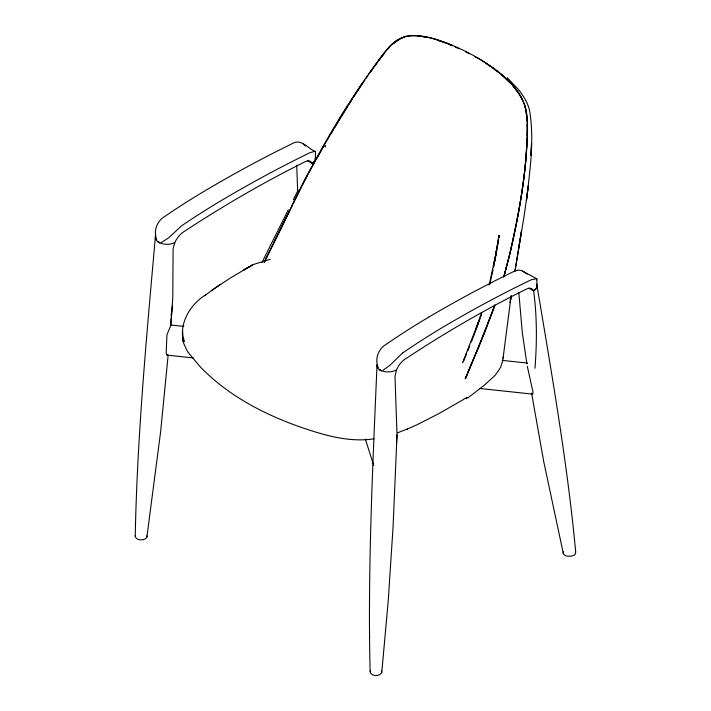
<?xml version="1.0" encoding="UTF-8"?>
<svg xmlns="http://www.w3.org/2000/svg" width="711" height="711" viewBox="0 0 711 711"><rect width="100%" height="100%" fill="white"/><g stroke="black" fill="none" stroke-linecap="round" stroke-linejoin="round"><path stroke-width="1.07" d="M377.017 365.107C372.671 467.287 367.64 569.547 370.12 671.851C371.115 676.641 379.994 676.739 381.78 672.375L388.224 600.911L393.023 527.642L397.022 434.91L394.987 376.315L396.507 369.907A16.202 9.599 -61.3 0 1 404.977 359.224A1205.198 713.808 -61.3 0 1 526.691 288.959A11.278 6.675 -61.3 0 1 533.606 290.755L533.792 290.648A11.438 6.426 -1.3 0 0 536.627 284.391M515.075 270.144L524.256 215.246L528.282 186.149L526.46 200.582C529.837 170.756 534.61 140.183 529.517 110.294C527.615 102.384 523.838 96.856 519.154 90.324M315.364 159.006L315.542 151.487C308.725 149.346 301.873 138.947 293.741 142.893A1345.568 756.264 -58.7 0 0 207.861 189.09A742.613 417.384 -58.7 0 0 165.219 216.144C157.131 220.65 153.176 230.799 156.633 239.438M146.857 535.854A5.848 3.377 0 0 1 145.879 538.414C142.867 540.644 136.139 540.662 135.232 536.298C137.17 436.19 146.608 336.445 155.371 236.763M527.091 138.858C524.922 185.18 516.293 231.039 504.197 275.744M527.198 135.828L527.224 124.025M531.446 144.715L531.001 155.442L531.526 143.693M381.78 672.375L381.62 671.202A5.857 3.377 0 0 0 381.398 670.82M397.022 434.91L396.516 442.846M170.391 326.562A5.581 0.995 -57 0 0 170.676 325.62L172.764 298.353L173.102 248.69L174.862 242.433A16.202 9.11 -58.7 0 1 183.589 231.893A1205.198 677.37 -58.7 0 1 305.303 161.646A11.278 6.337 -58.7 0 1 311.96 163.281L312.147 163.174A11.438 6.772 1.3 0 0 314.386 161.264M168.151 355.056L160.633 431.737L146.928 536.761M172.4 305.597L170.676 325.629L170.338 325.016M534.965 368.254C536.992 342.604 537.072 316.164 533.606 290.755L528.851 288.159M135.232 536.298L135.419 535.614M370.12 671.851L370.644 670.651M511.165 295.705L502.713 360.904L500.544 367.463L495.212 375.257L484.795 384.811L468.096 397.76L463.981 398.987M511.031 296.283L510.143 302.628L511.165 296.078M496.314 253.383L496.642 251.232L496.269 253.196M494.198 264.545L494.518 262.386M494.847 260.235L496.154 251.623L494.776 260.35M515.075 270.998L521.545 230.746L518.479 249.179M494.838 260.813L495.185 258.662M495.531 256.502L496.571 250.032M510.285 299.713L510.631 297.562M496.749 248.957L499.033 235.323L493.478 267.345L494.794 258.804M495.176 259.097L494.189 264.172M497.744 245.082L498.687 239.696M499.069 237.545L499.442 235.394M496.82 250.254L497.176 248.308M495.54 257.133L495.923 255.053M494.758 259.026L489.177 285.049M494.118 264.368L494.536 262.261M493.061 269.638L489.826 284.142M171.031 315.16L171.475 313.204M504.081 275.761L510.329 251.934L503.681 277.112M481.658 312.618L476.023 328.793L479.33 319.852L462.577 362.681M481.729 313.747L476.29 329.193M494.883 304.868L483.898 333.868L465.278 378.679M494.749 305.881L484.093 333.894L465.483 378.723M494.572 305.872L478.752 346.666L465.287 378.634M471.357 341.893L475.908 330.171M465.038 357.784L466.62 353.811M467.802 350.834L469.775 345.866M170.382 326.562L166.961 334.694L166.178 352.736L166.632 354.505L167.636 355.171M463.385 361.828L464.647 358.771M293.759 202.608L294.71 200.644M295.66 198.671L301.624 186.531M288.853 211.976L265.656 259.017M291.483 206.563C318.91 150.972 349.75 96.367 388.517 47.824C404.363 27.4 432.528 37.212 452.347 45.371M287.111 216.233L291.901 206.412M288.31 209.736L261.835 262.723M278.01 234.772L286.711 217.068M274.188 241.838L305.757 177.714L324.58 144.573L322.047 148.946M277.539 235.723L264.323 262.323M264.048 262.243L269.282 251.721M293.279 199.711L298.042 190.352M302.068 185.615L307.659 174.879M309.223 171.946L311.791 167.201M312.787 165.387L315.293 160.864M316.839 158.118L321.55 149.817M331.299 133.33L332.979 130.531M334.65 127.722L336.099 125.323M336.587 124.514L347.395 106.917M536.529 279.841L536.841 278.881L521.616 270.66L518.417 270.047L514.835 271.033M349.03 104.313L350.114 102.571M350.656 101.7L352.309 99.122M353.954 96.536L355.082 94.812M356.211 93.088L364.894 80.094M362.086 83.445L340.489 117.333L324.58 144.573M315.426 151.87L314.502 151.399L309.907 152.723A1345.568 756.264 -58.7 0 0 224.036 198.92A742.586 417.366 -58.7 0 0 181.394 225.974L168.631 237.856L161.504 242.398M366.121 78.317L367.96 75.65M368.396 74.255C379.487 60.275 388.65 41.016 407.199 35.923C422.307 34.386 437.194 39.398 451.067 44.837A231.422 147.604 -5.9 0 1 476.797 57.387C499.042 70.824 525.98 89.595 527.055 118.435C528.726 163.459 519.848 208.163 510.258 251.934C517.155 221.53 523.056 190.824 525.856 159.744L525.998 158.109C526.922 140.058 529.615 121.226 524.274 103.584M370.413 72.104L373.471 67.909M374.688 66.239L377.132 62.879M378.963 60.373L384.171 53.698M388.197 48.872L389.575 47.317M205.968 294.638C190.033 304.468 178.603 323.505 183.554 342.435L182.798 339.005L183.785 343.626L187.642 351.776L200.067 366.618C226.818 394.569 261.808 413.18 297.882 426.191C322.252 434.617 347.972 442.802 374.066 438.803M402.444 353.109L389.975 365.258L383.096 370.191M211.594 290.381L231.226 277.477L253.027 264.608L270.26 259.275M204.475 295.785L220.366 284.347M393.361 43.806L397.449 40.714M466.994 397.36L465.972 397.982M398.329 40.189L400.071 39.141M463.705 399.395L438.314 413.891L417.055 424.751L407.287 429.026M174.817 242.46L174.862 242.433A11.447 6.79 1.3 0 1 161.912 243.606A11.447 6.79 1.3 0 1 155.345 236.754M396.462 369.933L396.507 369.907A11.447 6.435 -1.3 0 1 383.229 371.311A11.447 6.435 -1.3 0 1 377.07 364.699M401.813 38.101L404.479 36.981M397.476 432.83L407.616 428.893M170.613 324.998L183.802 326.402M502.144 360.37L527.526 363.081M166.961 355.109L193.401 357.935M479.809 388.49L532.681 394.134M418.104 36.234L421.028 36.599M536.485 278.668L531.01 279.885A1345.568 796.933 -61.3 0 0 444.979 325.985A742.613 439.825 -61.3 0 0 402.444 353.118M422.983 36.848L425.88 37.39M437.318 40.26L441.033 41.469M441.966 41.771L444.988 42.918M448.01 44.064L452.303 45.744M455.164 47.006L458.986 48.695M380.314 370.164L379.203 369.462L381.594 370.769L380.625 370.315M465.714 51.921L469.571 53.832M474.948 56.773L476.734 57.76M522.576 271.06L525.909 273.157M307.463 160.553L311.96 163.281L312.413 164.428M485.364 63.03L490.377 66.452M158.366 241.998L159.948 242.878L157.558 241.429L158.082 241.749M492.874 68.167L498.74 72.629M303.259 144.022L305.677 145.942M526.584 273.655L527.055 274.055M499.629 72.913C509.805 81.258 519.572 91.23 524.14 103.824M501.166 74.637L510.365 83.16M507.307 77.801L518.772 89.844M513.164 86.28L518.906 93.941M519.51 94.847L522.585 100.358M531.686 393.618L532.752 393.787L532.974 391.868L527.295 366.325M378.225 367.525C374.546 359.046 378.243 348.799 386.277 344.257A742.586 439.825 -61.3 0 1 428.804 317.133M575.555 551.789L575.19 554.242A6.355 3.671 0 0 1 573.981 555.255L571.137 556.233L567.111 556.118A6.195 3.573 0 0 1 563.29 553.407M524.451 104.775L525.518 108.712M365.321 439.06L373.737 465.376M184.433 341.529L182.923 336.241L182.629 330.882M526.887 363.836L522.292 332.508L518.799 292.514M536.983 285.564C551.763 374.217 567.387 462.852 575.75 552.403M531.57 393.139L543.799 461.91L563.308 553.416A6.23 3.599 0 0 1 563.441 551.834M525.749 109.725L527.029 120.15M503.006 357.295L503.059 358.148M297.687 191.481L296.691 165.156M536.841 278.881L537.009 286.604M369.516 599.515L369.516 600.36M369.613 636.318L369.613 637.02M476.726 57.431A231.342 147.586 -5.9 0 1 499.584 72.94M315.329 159.095A11.652 6.897 1.3 0 1 314.964 160.259M314.271 161.37A11.652 6.897 1.3 0 1 311.96 163.281M536.352 283.92A11.394 6.408 -1.3 0 1 536.601 287.804A11.652 6.55 -1.3 0 1 533.606 290.755M155.433 236.336A11.447 6.79 1.3 0 1 155.842 235.297M428.804 317.097A1345.568 796.969 -61.3 0 1 514.835 270.998M315.346 157.824A11.438 6.772 1.3 0 1 315.044 160.162M245.126 269.185L243.544 270.091L253.009 264.679L245.126 269.185M325.531 146.777L324.9 145.639L325.531 146.777"/></g></svg>
